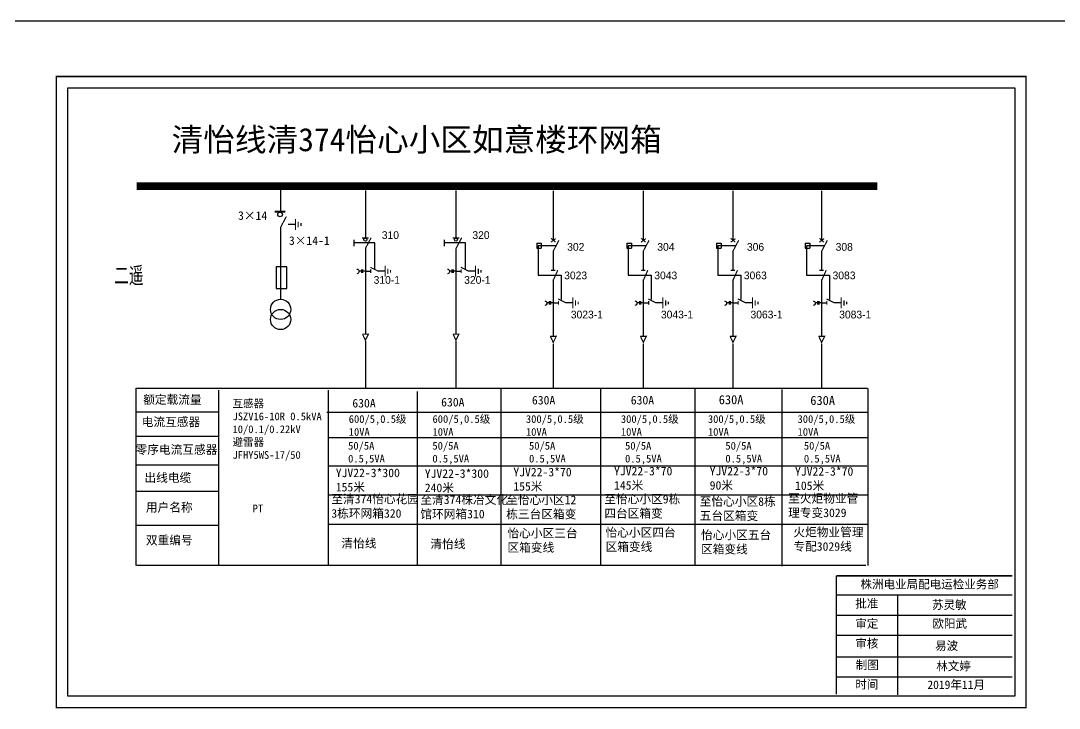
# Model space of a CAD drawing. Extents: x -194 to 226, y -192 to 105.
# Drawn here: x -58.8 to 75.5, y 16.1 to 105.1 of the extents above; entities that cross this region are included whole.
import ezdxf

# ---------------------------------------------------------------- set-up
doc = ezdxf.new("R2010")
doc.units = 0
doc.header["$LTSCALE"] = 0.774411
doc.linetypes.add('ACAD_ISO02W100', pattern=[15, 12, -3])
doc.linetypes.add('CENTER', pattern=[50.8, 31.75, -6.35, 6.35, -6.35])
doc.layers.get('0').update_dxf_attribs({"linetype": 'CONTINUOUS'})
doc.layers.add('2', color=7, linetype='CONTINUOUS')
doc.layers.add('3', color=7, linetype='CONTINUOUS')
doc.styles.add('hztxt_txtstyle_0.00_0_0', font='simkai.ttf')
doc.styles.add('hztxt_txtstyle_1.80_0_0', font='', dxfattribs={"height": 1.8, "bigfont": 'hztxt.shx'})
doc.styles.add('hztxt_txtstyle_2.70_0_0', font='simkai.ttf', dxfattribs={"height": 2.7})
doc.styles.add('字体', font='', dxfattribs={"height": 2.5})
doc.styles.add('宋体', font='', dxfattribs={"width": 0.65})
doc.styles.get('hztxt_txtstyle_1.80_0_0').set_extended_font_data('hztxt')
doc.styles.get('字体').set_extended_font_data('SimSun')
doc.styles.get('宋体').set_extended_font_data('SimSun')

# ---------------------------------------------------------------- blocks, each defined once
blk = doc.blocks.new('JD')
for points in [[(-2, 0.2), (-2, -0.2), (2, 0.2), (2, -0.2)], [(1, -1.2), (1, -0.8), (-1, -1.2), (-1, -0.8)], [(-0.5, -1.8), (-0.5, -2.2), (0.5, -1.8), (0.5, -2.2)]]:
    blk.add_trace(points)

msp = doc.modelspace()

# ---------------------------------------------------------------- linework, layer by layer
at = {"color": 0}
for p, q in [((-194.22, 105.09), (225.78, 105.09)), ((-25.24, 83.69), (-25.24, 80.41)), ((-14.25, 83.09), (-14.25, 76.98)), ((-2.53, 83.09), (-2.53, 76.98)), ((10.06, 83.06), (10.06, 76.64)), ((21.71, 83.06), (21.71, 76.64)), ((33.31, 83.06), (33.31, 76.64)), ((44.79, 83.06), (44.79, 76.64)), ((-25.22, 78.37), (-25.22, 69.05)), ((-24.24, 78.74), (-23.3, 78.74)), ((-14.25, 75.62), (-14.25, 64.52)), ((-2.53, 75.62), (-2.53, 64.52)), ((7.93, 76.3), (8.52, 76.3)), ((7.93, 76.3), (7.93, 75.63)), ((7.93, 75.63), (8.52, 75.63)), ((8.52, 76.3), (8.52, 75.63)), ((10.06, 75.28), (10.06, 72.81)), ((19.58, 76.3), (20.18, 76.3)), ((19.58, 76.3), (19.58, 75.63)), ((19.58, 75.63), (20.18, 75.63)), ((20.18, 76.3), (20.18, 75.63)), ((21.71, 75.28), (21.71, 72.81)), ((31.18, 76.3), (31.78, 76.3)), ((31.18, 76.3), (31.18, 75.63)), ((31.18, 75.63), (31.78, 75.63)), ((31.78, 76.3), (31.78, 75.63)), ((33.31, 75.28), (33.31, 72.81)), ((42.66, 76.3), (43.26, 76.3)), ((42.66, 76.3), (42.66, 75.63)), ((42.66, 75.63), (43.26, 75.63)), ((43.26, 76.3), (43.26, 75.63)), ((44.79, 75.28), (44.79, 72.81)), ((-14.25, 72.67), (-13.56, 72.67)), ((-12.66, 72.69), (-11.72, 72.69)), ((-2.53, 72.67), (-1.84, 72.67)), ((-0.94, 72.69), (0, 72.69)), ((10.06, 71.57), (10.06, 64.26)), ((21.71, 71.57), (21.71, 64.26)), ((33.31, 71.57), (33.31, 64.26)), ((44.79, 71.57), (44.79, 64.26)), ((10.06, 68.57), (10.75, 68.57)), ((11.65, 68.59), (12.59, 68.59)), ((21.71, 68.57), (22.41, 68.57)), ((23.31, 68.59), (24.25, 68.59)), ((33.31, 68.57), (34, 68.57)), ((34.91, 68.59), (35.85, 68.59)), ((44.79, 68.57), (45.48, 68.57)), ((46.38, 68.59), (47.32, 68.59)), ((-33.18, 54.42), (-43.88, 54.42)), ((-33.22, 51.27), (-43.92, 51.27)), ((-33.22, 47.55), (-43.92, 47.55)), ((-33.26, 44.16), (-43.96, 44.16)), ((-33.22, 39.75), (-43.92, 39.75))]:
    msp.add_line(p, q, dxfattribs=at)
at = {"color": 0, "linetype": 'ACAD_ISO02W100'}
for p, q in [((10.36, 75.95), (8.12, 75.95)), ((8.12, 75.95), (8.12, 72.14)), ((22.01, 75.95), (19.77, 75.95)), ((19.77, 75.95), (19.77, 72.14)), ((33.61, 75.95), (31.37, 75.95)), ((31.37, 75.95), (31.37, 72.14)), ((45.09, 75.95), (42.85, 75.95)), ((42.85, 75.95), (42.85, 72.14)), ((8.12, 72.14), (11.07, 72.14)), ((11.07, 72.14), (11.07, 69)), ((19.77, 72.14), (22.73, 72.14)), ((22.73, 72.14), (22.73, 69)), ((31.37, 72.14), (34.33, 72.14)), ((34.33, 72.14), (34.33, 69)), ((42.85, 72.14), (45.8, 72.14)), ((45.8, 72.14), (45.8, 69))]:
    msp.add_line(p, q, dxfattribs=at)
at = {"color": 0, "linetype": 'CENTER'}
for p, q in [((-14.25, 63.62), (-14.25, 57.48)), ((-2.53, 63.62), (-2.53, 57.48)), ((10.06, 63.28), (10.06, 57.52)), ((21.72, 63.28), (21.72, 57.52)), ((33.32, 63.28), (33.32, 57.52)), ((44.79, 63.28), (44.79, 57.52))]:
    msp.add_line(p, q, dxfattribs=at)
at = {"color": 0, "linetype": 'Continuous'}
for p, q in [((-43.94, 57.5), (50.72, 57.5)), ((-43.9, 34.55), (-43.9, 57.5)), ((-33.27, 57.25), (-33.27, 34.56)), ((-19.06, 57.25), (-19.06, 34.56)), ((-7.55, 57.1), (-7.55, 34.57)), ((3.28, 57.45), (3.28, 34.56)), ((16.17, 57.45), (16.17, 34.56)), ((28.37, 57.44), (28.37, 34.54)), ((39.64, 57.36), (39.64, 34.47)), ((50.78, 57.48), (50.78, 34.54)), ((-19.24, 54.43), (50.75, 54.43)), ((-19.06, 51.14), (50.78, 51.14)), ((-19.06, 47.46), (50.66, 47.46)), ((-19.06, 43.73), (50.85, 43.73)), ((-19.06, 39.93), (50.75, 39.93)), ((50.51, 34.55), (-43.83, 34.55)), ((46.71, 30.75), (69.46, 30.75)), ((54.61, 30.75), (54.61, 17.81)), ((46.71, 28.15), (69.46, 28.15)), ((46.71, 25.56), (69.46, 25.56)), ((46.71, 22.73), (69.46, 22.73)), ((46.71, 20.14), (69.46, 20.14))]:
    msp.add_line(p, q, dxfattribs=at)
at = {"color": 0, "linetype": 'Continuous', "const_width": 0.182}
msp.add_lwpolyline([(-54.23, 97.87), (71.25, 97.87), (71.25, 16.17), (-54.23, 16.17)], close=True, dxfattribs=at)
at = {"color": 0, "linetype": 'Continuous'}
msp.add_lwpolyline([(-52.75, 96.4), (69.78, 96.4), (69.78, 17.65), (-52.75, 17.65)], close=True, dxfattribs=at)
at = {"color": 0}
for points, const_width in [([(-43.83, 83.69), (52.02, 83.69)], 0.998), ([(-25.99, 80.36), (-24.59, 80.36)], 0.238), ([(-25.22, 78.33), (-24.47, 79.75)], 0.15), ([(-14.69, 76.96), (-13.81, 76.96)], 0.15), ([(-14.25, 75.58), (-13.5, 77)], 0.15), ([(-2.97, 76.96), (-2.09, 76.96)], 0.15), ([(-2.53, 75.58), (-1.78, 77)], 0.15), ([(9.78, 76.92), (10.36, 76.43)], 0.15), ([(9.77, 76.42), (10.38, 76.88)], 0.15), ([(10.06, 75.24), (10.8, 76.66)], 0.15), ([(21.43, 76.42), (22.04, 76.88)], 0.15), ([(21.43, 76.92), (22.02, 76.43)], 0.15), ([(21.71, 75.24), (22.46, 76.66)], 0.15), ([(33.03, 76.42), (33.64, 76.88)], 0.15), ([(33.03, 76.92), (33.62, 76.43)], 0.15), ([(33.31, 75.24), (34.06, 76.66)], 0.15), ([(44.51, 76.92), (45.1, 76.43)], 0.15), ([(44.5, 76.42), (45.11, 76.88)], 0.15), ([(44.79, 75.24), (45.54, 76.66)], 0.15), ([(-13.6, 73.17), (-12.6, 72.67)], 0.15), ([(-13.56, 72.9), (-13.56, 72.44)], 0.15), ([(-1.88, 73.17), (-0.88, 72.67)], 0.15), ([(-1.84, 72.9), (-1.84, 72.44)], 0.15), ([(9.79, 72.77), (10.34, 72.77)], 0.15), ([(10.03, 71.38), (10.65, 72.8)], 0.15), ([(21.45, 72.77), (22, 72.77)], 0.15), ([(21.68, 71.38), (22.31, 72.8)], 0.15), ([(33.04, 72.77), (33.6, 72.77)], 0.15), ([(33.28, 71.38), (33.91, 72.8)], 0.15), ([(44.52, 72.77), (45.07, 72.77)], 0.15), ([(44.76, 71.38), (45.39, 72.8)], 0.15), ([(10.71, 69.07), (11.71, 68.57)], 0.15), ([(10.75, 68.8), (10.75, 68.34)], 0.15), ([(22.37, 69.07), (23.37, 68.57)], 0.15), ([(22.41, 68.8), (22.41, 68.34)], 0.15), ([(33.96, 69.07), (34.96, 68.57)], 0.15), ([(34, 68.8), (34, 68.34)], 0.15), ([(45.44, 69.07), (46.44, 68.57)], 0.15), ([(45.48, 68.8), (45.48, 68.34)], 0.15), ([(-14.62, 64.5), (-13.86, 64.5), (-14.25, 63.72), (-14.61, 64.51)], 0.15), ([(-2.9, 64.5), (-2.14, 64.5), (-2.53, 63.72), (-2.89, 64.51)], 0.15), ([(9.69, 64.22), (10.45, 64.22), (10.06, 63.44), (9.7, 64.23)], 0.15), ([(21.35, 64.22), (22.11, 64.22), (21.72, 63.44), (21.35, 64.23)], 0.15), ([(32.94, 64.22), (33.71, 64.22), (33.32, 63.44), (32.95, 64.23)], 0.15), ([(44.42, 64.22), (45.18, 64.22), (44.79, 63.44), (44.43, 64.23)], 0.15)]:
    msp.add_lwpolyline(points, dxfattribs=dict(at, const_width=const_width))
for points in [[(-15.76, 76.74), (-15.76, 75.9)], [(-4.04, 76.74), (-4.04, 75.9)], [(-25.81, 73.21), (-25.81, 70.41), (-24.43, 70.41), (-24.43, 73.24), (-25.81, 73.24)], [(-14.75, 72.68), (-15.07, 72.68)], [(-14.75, 72.89), (-14.75, 72.43)], [(-14.61, 72.89), (-14.61, 72.43)], [(-14.25, 72.68), (-14.61, 72.68)], [(-3.04, 72.68), (-3.35, 72.68)], [(-3.04, 72.89), (-3.04, 72.43)], [(-2.9, 72.89), (-2.9, 72.43)], [(-2.53, 72.68), (-2.9, 72.68)], [(9.55, 68.57), (9.24, 68.57)], [(9.55, 68.78), (9.55, 68.33)], [(9.69, 68.78), (9.69, 68.33)], [(10.05, 68.57), (9.69, 68.57)], [(21.21, 68.57), (20.89, 68.57)], [(21.21, 68.78), (21.21, 68.33)], [(21.35, 68.78), (21.35, 68.33)], [(21.71, 68.57), (21.35, 68.57)], [(32.81, 68.57), (32.49, 68.57)], [(32.81, 68.78), (32.81, 68.33)], [(32.95, 68.78), (32.95, 68.33)], [(33.31, 68.57), (32.95, 68.57)], [(44.28, 68.57), (43.97, 68.57)], [(44.28, 68.78), (44.28, 68.33)], [(44.42, 68.78), (44.42, 68.33)], [(44.79, 68.57), (44.42, 68.57)]]:
    msp.add_lwpolyline(points, dxfattribs=at)
at = {"color": 0, "linetype": 'ACAD_ISO02W100'}
for points in [[(-13.02, 72.91), (-13.02, 76.32), (-15.76, 76.32)], [(-1.3, 72.91), (-1.3, 76.32), (-4.04, 76.32)]]:
    msp.add_lwpolyline(points, dxfattribs=at)
at = {"color": 0}
for points in [[(-15.34, 72.94, -0.877934), (-15.33, 72.33)], [(-3.62, 72.94, -0.877934), (-3.61, 72.33)], [(8.97, 68.83, -0.877934), (8.98, 68.22)], [(20.63, 68.83, -0.877934), (20.64, 68.22)], [(32.22, 68.83, -0.877934), (32.24, 68.22)], [(43.7, 68.83, -0.877934), (43.71, 68.22)]]:
    msp.add_lwpolyline(points, format="xyb", dxfattribs=at)
at = {"color": 0, "linetype": 'Continuous', "const_width": 0.182}
for points in [[(46.71, 33.22), (46.7, 17.86)], [(46.71, 33.22), (69.46, 33.22)]]:
    msp.add_lwpolyline(points, dxfattribs=at)
at = {"color": 0}
for centre, radius in [((-25.29, 80.02), 0.305), ((-14.25, 76.75), 0.192), ((-2.53, 76.75), 0.192)]:
    msp.add_circle(centre, radius, dxfattribs=at)
at = {"layer": '2', "color": 0}
for centre in [(-25.21, 67.72), (-25.21, 66.41)]:
    msp.add_circle(centre, 1.31, dxfattribs=at)

# ---------------------------------------------------------------- block references
at = {"color": 0, "xscale": 0.3494655254594932, "yscale": 0.3494655254594932, "zscale": 0.3494655254595134, "rotation": 90}
for p in [(-23.28, 78.71), (-11.7, 72.66), (0.02, 72.66), (12.6, 68.56), (24.26, 68.56), (35.86, 68.56), (47.34, 68.56)]:
    msp.add_blockref('JD', p, dxfattribs=at)

# ---------------------------------------------------------------- texts
at = {"color": 0, "linetype": 'Continuous', "style": 'hztxt_txtstyle_2.70_0_0'}
for s, p in [('3×14', (-30.72, 79.31)), ('3×14-1', (-24.14, 76.07))]:
    msp.add_text(s, height=1.109, dxfattribs=at).set_placement(p)
at = {"color": 0, "style": 'hztxt_txtstyle_1.80_0_0'}
for s, p in [('310', (-12.12, 76.84)), ('320', (-0.4, 76.84)), ('302', (11.87, 75.31)), ('304', (23.53, 75.31)), ('306', (35.13, 75.31)), ('308', (46.61, 75.31)), ('3023', (11.48, 71.62)), ('3043', (23.14, 71.62)), ('3063', (34.73, 71.62)), ('3083', (46.21, 71.62)), ('310-1', (-13.18, 71.03)), ('320-1', (-1.46, 71.03)), ('3023-1', (12.34, 66.55)), ('3043-1', (24, 66.55)), ('3063-1', (35.59, 66.55)), ('3083-1', (47.07, 66.55))]:
    msp.add_text(s, height=0.998, dxfattribs=at).set_placement(p)
at = {"color": 0, "linetype": 'Continuous', "attachment_point": 1}
for s, insert, char_height, width, style in [('清怡线清374怡心小区如意楼环网箱', (-39.31, 91.2), 3, 90.5642, '字体'), ('{\\fSimSun|b0|i0|c134|p2;额定载流量}', (-43, 56.59), 1.1094, 17.8852, 'hztxt_txtstyle_2.70_0_0'), ('{\\fSimSun|b0|i0|c134|p2;630A}', (7.31, 56.52), 1.1094, 17.8852, 'hztxt_txtstyle_2.70_0_0'), ('{\\fSimSun|b0|i0|c134|p2;630A}', (20.1, 56.52), 1.1094, 17.8852, 'hztxt_txtstyle_2.70_0_0'), ('{\\fSimSun|b0|i0|c134|p2;630A}', (31.48, 56.62), 1.1757, 9.454, 'hztxt_txtstyle_0.00_0_0'), ('{\\fSimSun|b0|i0|c134|p2;630A}', (43.33, 56.52), 1.1757, 9.454, 'hztxt_txtstyle_0.00_0_0'), ('\\A1;{\\fSimSun|b0|i0|c134|p2;互感器\\PJSZV16-10R 0.5kVA\\P10/0.1/0.22kV\\P避雷器\\PJFHY5WS-17/50}', (-31.44, 56.03), 0.9985, 18.4113, 'hztxt_txtstyle_2.70_0_0'), ('{\\fSimSun|b0|i0|c134|p2;630A}', (-15.93, 56.13), 1.1094, 17.8852, 'hztxt_txtstyle_2.70_0_0'), ('{\\fSimSun|b0|i0|c134|p2;630A}', (-4.44, 56.26), 1.1094, 17.8852, 'hztxt_txtstyle_2.70_0_0'), ('{\\fSimSun|b0|i0|c134|p2;电流互感器}', (-43.19, 53.7), 1.1094, 17.8852, 'hztxt_txtstyle_2.70_0_0'), ('\\A1;{\\fSimSun|b0|i0|c134|p2;600/5,0.5级\\P10VA}', (-16.4, 54.02), 0.9985, 18.4113, 'hztxt_txtstyle_2.70_0_0'), ('\\A1;{\\fSimSun|b0|i0|c134|p2;600/5,0.5级\\P10VA}', (-5.56, 54.02), 0.9985, 18.4113, 'hztxt_txtstyle_2.70_0_0'), ('\\A1;{\\fSimSun|b0|i0|c134|p2;300/5,0.5级\\P10VA}', (6.53, 54.02), 0.9985, 18.4113, 'hztxt_txtstyle_2.70_0_0'), ('\\A1;{\\fSimSun|b0|i0|c134|p2;300/5,0.5级\\P10VA}', (18.82, 54.02), 0.9985, 18.4113, 'hztxt_txtstyle_2.70_0_0'), ('\\A1;{\\fSimSun|b0|i0|c134|p2;300/5,0.5级\\P10VA}', (30.08, 54.02), 0.9985, 18.4113, 'hztxt_txtstyle_2.70_0_0'), ('\\A1;{\\fSimSun|b0|i0|c134|p2;300/5,0.5级\\P10VA}', (41.68, 54.02), 0.9985, 18.4113, 'hztxt_txtstyle_2.70_0_0'), ('{\\fSimSun|b0|i0|c134|p2;零序电流互感器}', (-43.98, 50.12), 1.1094, 17.8852, 'hztxt_txtstyle_2.70_0_0'), ('{\\fSimSun|b0|i0|c134|p2;50/5A\\P0.5,5VA}', (-16.48, 50.56), 0.9985, 17.8852, 'hztxt_txtstyle_2.70_0_0'), ('{\\fSimSun|b0|i0|c134|p2;50/5A\\P0.5,5VA}', (-5.57, 50.56), 0.9985, 17.8852, 'hztxt_txtstyle_2.70_0_0'), ('{\\fSimSun|b0|i0|c134|p2;50/5A\\P0.5,5VA}', (6.93, 50.56), 0.9985, 17.8852, 'hztxt_txtstyle_2.70_0_0'), ('{\\fSimSun|b0|i0|c134|p2;50/5A\\P0.5,5VA}', (19.36, 50.56), 0.9985, 17.8852, 'hztxt_txtstyle_2.70_0_0'), ('{\\fSimSun|b0|i0|c134|p2;50/5A\\P0.5,5VA}', (32.34, 50.56), 0.9985, 17.8852, 'hztxt_txtstyle_2.70_0_0'), ('{\\fSimSun|b0|i0|c134|p2;50/5A\\P0.5,5VA}', (42.5, 50.56), 0.9985, 17.8852, 'hztxt_txtstyle_2.70_0_0'), ('{\\fSimSun|b0|i0|c134|p2;YJV22-3*300\\P155米}', (-18.08, 47.11), 1.1094, 17.8852, 'hztxt_txtstyle_2.70_0_0'), ('{\\fSimSun|b0|i0|c134|p2;YJV22-3*300\\P240米}', (-6.56, 47.02), 1.1094, 17.8852, 'hztxt_txtstyle_2.70_0_0'), ('{\\fSimSun|b0|i0|c134|p2;YJV22-3*70\\P155米}', (4.9, 47.21), 1.1094, 17.8852, 'hztxt_txtstyle_2.70_0_0'), ('{\\fSimSun|b0|i0|c134|p2;YJV22-3*70\\P145米}', (17.93, 47.34), 1.1094, 17.8852, 'hztxt_txtstyle_2.70_0_0'), ('{\\fSimSun|b0|i0|c134|p2;YJV22-3*70\\P90米}', (30.31, 47.34), 1.1094, 17.8852, 'hztxt_txtstyle_2.70_0_0'), ('{\\fSimSun|b0|i0|c134|p2;YJV22-3*70\\P105米}', (41.35, 47.3), 1.1094, 17.8852, 'hztxt_txtstyle_2.70_0_0'), ('{\\fSimSun|b0|i0|c134|p2;出线电缆}', (-42.84, 46.48), 1.1094, 17.8852, 'hztxt_txtstyle_2.70_0_0'), ('{\\fSimSun|b0|i0|c134|p2;至清374怡心花园3栋环网箱320}', (-18.65, 43.71), 1.1094, 11.3687, 'hztxt_txtstyle_2.70_0_0'), ('{\\fSimSun|b0|i0|c134|p2;至清374株冶文化馆环网箱310}', (-7.13, 43.63), 1.1094, 11.3687, 'hztxt_txtstyle_2.70_0_0'), ('{\\fSimSun|b0|i0|c134|p2;至怡心小区12栋三台区箱变}', (3.98, 43.61), 1.1094, 10.2359, 'hztxt_txtstyle_2.70_0_0'), ('{\\fSimSun|b0|i0|c134|p2;至怡心小区9栋四台区箱变}', (16.67, 43.71), 1.1094, 10.2359, 'hztxt_txtstyle_2.70_0_0'), ('{\\fSimSun|b0|i0|c134|p2;至怡心小区8栋五台区箱变}', (29.02, 43.4), 1.1094, 10.2359, 'hztxt_txtstyle_2.70_0_0'), ('{\\fSimSun|b0|i0|c134|p2;至火炬物业管理专变3029}', (40.46, 43.79), 1.1094, 9.5859, 'hztxt_txtstyle_2.70_0_0'), ('{\\fSimSun|b0|i0|c134|p2;用户名称}', (-42.65, 42.64), 1.1094, 17.8852, 'hztxt_txtstyle_2.70_0_0'), ('{\\fSimSun|b0|i0|c134|p2;PT}', (-28.83, 42.44), 1.0024, 7.7986, 'hztxt_txtstyle_0.00_0_0'), ('{\\fSimSun|b0|i0|c134|p2;怡心小区三台区箱变线}', (4.14, 39.29), 1.1094, 10.2359, 'hztxt_txtstyle_2.70_0_0'), ('{\\fSimSun|b0|i0|c134|p2;怡心小区四台区箱变线}', (16.83, 39.39), 1.1094, 10.2359, 'hztxt_txtstyle_2.70_0_0'), ('{\\fSimSun|b0|i0|c134|p2;怡心小区五台区箱变线}', (29.19, 39.07), 1.1094, 10.2359, 'hztxt_txtstyle_2.70_0_0'), ('{\\fSimSun|b0|i0|c134|p2;火炬物业管理专配3029线}', (41.14, 39.43), 1.1094, 9.593, 'hztxt_txtstyle_2.70_0_0'), ('{\\fSimSun|b0|i0|c134|p2;双重编号}', (-42.65, 38.38), 1.1094, 17.8852, 'hztxt_txtstyle_2.70_0_0'), ('{\\fSimSun|b0|i0|c134|p2;清怡线}', (-17.35, 37.99), 1.1094, 9.6036, 'hztxt_txtstyle_2.70_0_0'), ('{\\fSimSun|b0|i0|c134|p2;清怡线}', (-5.83, 37.9), 1.1094, 9.6036, 'hztxt_txtstyle_2.70_0_0'), ('株洲电业局配电运检业务部', (49.82, 32.68), 1.0944, 29.9201, '字体'), ('{\\fKaiTi_GB2312|b0|i0|c134|p49;批准}', (49.15, 30.18), 1.0944, 8.5588, '字体'), ('苏灵敏', (59.08, 30.02), 1.094, 8.5588, '字体'), ('\\f\uffbfﾬￌﾣﾤ_GB2312|b0|i0|c134|p49;审定', (49.15, 27.58), 1.0944, 8.5588, '字体'), ('欧阳武', (59.13, 27.58), 1.094, 8.5588, '字体'), ('\\f\uffbfﾬￌﾣﾤ_GB2312|b0|i0|c134|p49;审核', (49.15, 25.01), 1.0944, 8.5588, '字体'), ('易波', (59.47, 24.71), 1.094, 8.5588, '字体'), ('\\f\uffbfﾬￌﾣﾤ_GB2312|b0|i0|c134|p49;制图', (49.21, 22.23), 1.0944, 8.5588, '字体'), ('林文婷', (59.63, 22.08), 1.094, 8.5588, '字体'), ('\\f\uffbfﾬￌﾣﾤ_GB2312|b0|i0|c134|p49;时间', (49.15, 19.71), 1.0944, 8.5588, '字体'), ('2019年11月', (58.48, 19.67), 1.094, 16.0081, '字体')]:
    msp.add_mtext(s, dxfattribs=dict(at, insert=insert, char_height=char_height, width=width, style=style))
at = {"layer": '3', "color": 0, "style": '宋体', "width": 0.65}
msp.add_text('二遥', height=2.143, dxfattribs=at).set_placement((-46.75, 71.05, -0.03))

doc.saveas('drawing.dxf')
